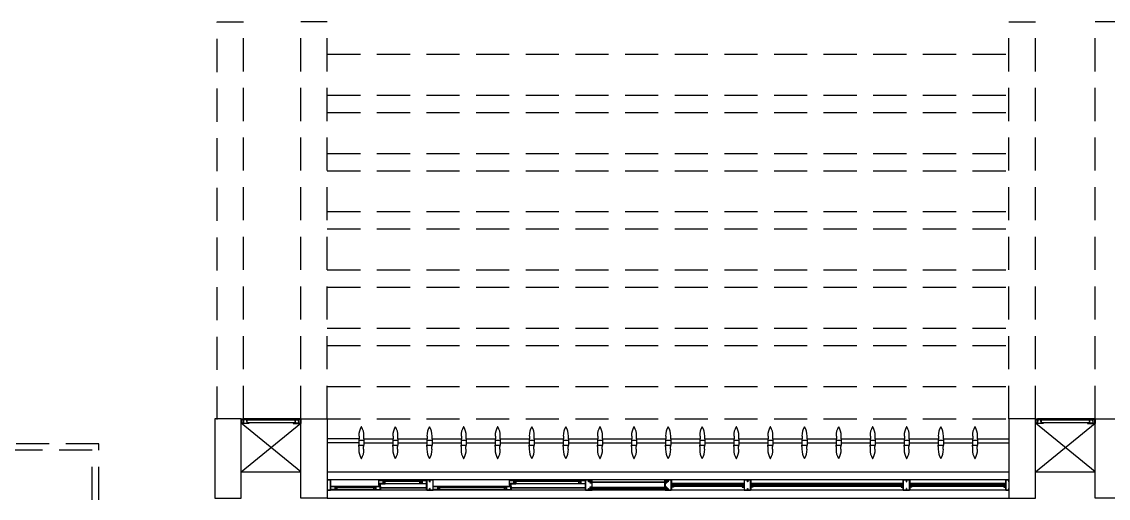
# Model space of a CAD drawing. Header units: millimetres. Extents: x 2801 to 3319, y 1187 to 1422.
# Drawn here: x 2976.87 to 2985.07, y 1357.4 to 1361 of the extents above; entities that cross this region are included whole.
import ezdxf

# ---------------------------------------------------------------- set-up
doc = ezdxf.new("R2010")
doc.units = ezdxf.units.MM
doc.linetypes.add('HIDDEN', pattern=[0.375, 0.25, -0.125])
for name, color, linetype in [('AR-ALV', 2, 'Continuous'), ('AR-BRISES', 1, 'Continuous'), ('AR-ESCADA', 2, 'Continuous'), ('AR-ESQ', 1, 'Continuous'), ('AR-ESTC', 3, 'Continuous'), ('AR-PEITORIL', 1, 'Continuous'), ('AR-PERGOLAPROJ', 1, 'HIDDEN'), ('AR-PROJ', 1, 'HIDDEN'), ('AR-SHAFT', 1, 'Continuous'), ('BR-PAINEL', 1, 'Continuous'), ('BR-SUPORTE', 1, 'Continuous'), ('DT-ESQ-BAGUETE-C', 2, 'Continuous'), ('DT-ESQ-BAGUETE-V', 1, 'Continuous'), ('DT-ESQ-CHAPA DOBRADA-V', 1, 'Continuous'), ('DT-ESQ-MARCO-V', 1, 'Continuous'), ('DT-ESQ-PERFIL CADEIRA-C', 2, 'Continuous'), ('DT-ESQ-PERFIL CADEIRA-V', 1, 'Continuous'), ('DT-ESQ-PERFIL U SIMPLES-C', 2, 'Continuous'), ('DT-ESQ-PERFIL U-C', 2, 'Continuous'), ('DT-ESQ-PERFIL U-V', 1, 'Continuous'), ('DT-ESQ-VENEZIANA-C', 2, 'Continuous'), ('DT-ESQ-VENEZIANA-V', 2, 'Continuous'), ('DT-ESQ-VIDRO-C', 2, 'Continuous'), ('DT-ESQ-VIDRO-V', 2, 'Continuous'), ('PG-PROJ', 1, 'HIDDEN')]:
    doc.layers.add(name, color=color, linetype=linetype)

# ---------------------------------------------------------------- blocks, each defined once
blk = doc.blocks.new('EF42-P')
at = {"layer": 'DT-ESQ-BAGUETE-C', "ltscale": 0.1}
for points in [[(3.81, -0.08), (3.7965, -0.08), (3.7965, -0.0785), (3.8095, -0.0785, 0.414214), (3.81, -0.078), (3.81, -0.067, 0.414214), (3.8095, -0.0665), (3.7965, -0.0665), (3.7965, -0.065), (3.81, -0.065, -0.414214), (3.8115, -0.0665), (3.8115, -0.0785, -0.414214)], [(4.3015, -0.08), (4.315, -0.08), (4.315, -0.0785), (4.302, -0.0785, -0.414214), (4.3015, -0.078), (4.3015, -0.067, -0.414214), (4.302, -0.0665), (4.315, -0.0665), (4.315, -0.065), (4.3015, -0.065, 0.414214), (4.3, -0.0665), (4.3, -0.0785, 0.414214)], [(4.7975, -0.08), (4.784, -0.08), (4.784, -0.0785), (4.797, -0.0785, 0.414214), (4.7975, -0.078), (4.7975, -0.067, 0.414214), (4.797, -0.0665), (4.784, -0.0665), (4.784, -0.065), (4.7975, -0.065, -0.414214), (4.799, -0.0665), (4.799, -0.0785, -0.414214)], [(5.0765, -0.08), (5.09, -0.08), (5.09, -0.0785), (5.077, -0.0785, -0.414214), (5.0765, -0.078), (5.0765, -0.067, -0.414214), (5.077, -0.0665), (5.09, -0.0665), (5.09, -0.065), (5.0765, -0.065, 0.414214), (5.075, -0.0665), (5.075, -0.0785, 0.414214)], [(3.2485, -0.125), (3.235, -0.125), (3.235, -0.1235), (3.248, -0.1235, 0.414214), (3.2485, -0.123), (3.2485, -0.112, 0.414214), (3.248, -0.1115), (3.235, -0.1115), (3.235, -0.11), (3.2485, -0.11, -0.414214), (3.25, -0.1115), (3.25, -0.1235, -0.414214)], [(3.7265, -0.125), (3.74, -0.125), (3.74, -0.1235), (3.727, -0.1235, -0.414214), (3.7265, -0.123), (3.7265, -0.112, -0.414214), (3.727, -0.1115), (3.74, -0.1115), (3.74, -0.11), (3.7265, -0.11, 0.414214), (3.725, -0.1115), (3.725, -0.1235, 0.414214)], [(4.4485, -0.125), (4.435, -0.125), (4.435, -0.1235), (4.448, -0.1235, 0.414214), (4.4485, -0.123), (4.4485, -0.112, 0.414214), (4.448, -0.1115), (4.435, -0.1115), (4.435, -0.11), (4.4485, -0.11, -0.414214), (4.45, -0.1115), (4.45, -0.1235, -0.414214)], [(4.714, -0.125), (4.7275, -0.125), (4.7275, -0.1235), (4.7145, -0.1235, -0.414214), (4.714, -0.123), (4.714, -0.112, -0.414214), (4.7145, -0.1115), (4.7275, -0.1115), (4.7275, -0.11), (4.714, -0.11, 0.414214), (4.7125, -0.1115), (4.7125, -0.1235, 0.414214)]]:
    blk.add_lwpolyline(points, format="xyb", close=True, dxfattribs=at)
at = {"layer": 'DT-ESQ-BAGUETE-V', "ltscale": 0.1}
for p, q in [((3.81, -0.065), (4.3015, -0.065)), ((4.7975, -0.065), (5.0765, -0.065)), ((3.2485, -0.11), (3.7265, -0.11)), ((4.4485, -0.11), (4.714, -0.11))]:
    blk.add_line(p, q, dxfattribs=at)
at = {"layer": 'DT-ESQ-CHAPA DOBRADA-V', "ltscale": 0.1}
for p, q in [((3.2, -0.077), (3.7615, -0.077)), ((3.2, -0.08), (3.7615, -0.08)), ((4.4, -0.077), (4.749, -0.077)), ((4.4, -0.08), (4.749, -0.08))]:
    blk.add_line(p, q, dxfattribs=at)
at = {"layer": 'DT-ESQ-MARCO-V', "ltscale": 0.1}
for p, q in [((0.0235, -0.06), (0.7515, -0.06)), ((0.7985, -0.06), (1.9515, -0.06)), ((1.9985, -0.06), (2.5515, -0.06)), ((2.5985, -0.06), (3.1515, -0.06)), ((0.0235, -0.14), (0.7515, -0.14)), ((0.7985, -0.14), (1.9515, -0.14)), ((1.9985, -0.14), (2.5515, -0.14)), ((2.5985, -0.14), (3.1515, -0.14))]:
    blk.add_line(p, q, dxfattribs=at)
at = {"layer": 'DT-ESQ-PERFIL CADEIRA-C', "ltscale": 0.1}
for p, q in [((3.2, -0.1335), (3.2485, -0.1335)), ((3.773, -0.1335), (3.7265, -0.1335)), ((3.7635, -0.0885), (3.81, -0.0885)), ((4.35, -0.0885), (4.3015, -0.0885)), ((4.4, -0.1335), (4.4485, -0.1335)), ((4.7605, -0.1335), (4.714, -0.1335)), ((4.751, -0.0885), (4.7975, -0.0885)), ((5.125, -0.0885), (5.0765, -0.0885))]:
    blk.add_line(p, q, dxfattribs=at)
for points in [[(3.81, -0.087, -1), (3.81, -0.09), (3.7635, -0.09, -0.414214), (3.7615, -0.088), (3.7615, -0.067, -0.414214), (3.7635, -0.065), (3.795, -0.065, -0.414214), (3.7965, -0.0665), (3.7965, -0.087)], [(3.7965, -0.0885, -0.198913), (3.7954, -0.0881, -0.198913), (3.795, -0.087), (3.795, -0.067, 0.414214), (3.7945, -0.0665), (3.7635, -0.0665, 0.414214), (3.763, -0.067), (3.763, -0.088, 0.414214), (3.7635, -0.0885)], [(4.3015, -0.09), (4.35, -0.09), (4.35, -0.0885), (4.315, -0.0885, 0.198912), (4.3161, -0.0881, 0.198913), (4.3165, -0.087), (4.3165, -0.067, -0.414214), (4.317, -0.0665), (4.35, -0.0665), (4.35, -0.065), (4.3165, -0.065, 0.414214), (4.315, -0.0665), (4.315, -0.0785), (4.315, -0.08), (4.315, -0.087), (4.3015, -0.087, 1)], [(4.7975, -0.087, -1), (4.7975, -0.09), (4.751, -0.09, -0.414214), (4.749, -0.088), (4.749, -0.067, -0.414214), (4.751, -0.065), (4.7825, -0.065, -0.414214), (4.784, -0.0665), (4.784, -0.087)], [(4.784, -0.0885, -0.198913), (4.7829, -0.0881, -0.198913), (4.7825, -0.087), (4.7825, -0.067, 0.414214), (4.782, -0.0665), (4.751, -0.0665, 0.414214), (4.7505, -0.067), (4.7505, -0.088, 0.414214), (4.751, -0.0885)], [(5.0765, -0.09), (5.125, -0.09), (5.125, -0.0885), (5.09, -0.0885, 0.198912), (5.0911, -0.0881, 0.198913), (5.0915, -0.087), (5.0915, -0.067, -0.414214), (5.092, -0.0665), (5.125, -0.0665), (5.125, -0.065), (5.0915, -0.065, 0.414214), (5.09, -0.0665), (5.09, -0.0785), (5.09, -0.08), (5.09, -0.087), (5.0765, -0.087, 1)], [(3.2485, -0.135), (3.2, -0.135), (3.2, -0.1335), (3.235, -0.1335, -0.198912), (3.2339, -0.1331, -0.198913), (3.2335, -0.132), (3.2335, -0.112, 0.414214), (3.233, -0.1115), (3.2, -0.1115), (3.2, -0.11), (3.2335, -0.11, -0.414214), (3.235, -0.1115), (3.235, -0.1235), (3.235, -0.125), (3.235, -0.132), (3.2485, -0.132, -1)], [(3.7265, -0.132, 1), (3.7265, -0.135), (3.773, -0.135, 0.414214), (3.775, -0.133), (3.775, -0.112, 0.414214), (3.773, -0.11), (3.7415, -0.11, 0.414214), (3.74, -0.1115), (3.74, -0.132)], [(3.74, -0.1335, 0.198913), (3.7411, -0.1331, 0.198913), (3.7415, -0.132), (3.7415, -0.112, -0.414214), (3.742, -0.1115), (3.773, -0.1115, -0.414214), (3.7735, -0.112), (3.7735, -0.133, -0.414214), (3.773, -0.1335)], [(4.4485, -0.135), (4.4, -0.135), (4.4, -0.1335), (4.435, -0.1335, -0.198912), (4.4339, -0.1331, -0.198913), (4.4335, -0.132), (4.4335, -0.112, 0.414214), (4.433, -0.1115), (4.4, -0.1115), (4.4, -0.11), (4.4335, -0.11, -0.414214), (4.435, -0.1115), (4.435, -0.1235), (4.435, -0.125), (4.435, -0.132), (4.4485, -0.132, -1)], [(4.714, -0.132, 1), (4.714, -0.135), (4.7605, -0.135, 0.414214), (4.7625, -0.133), (4.7625, -0.112, 0.414214), (4.7605, -0.11), (4.729, -0.11, 0.414214), (4.7275, -0.1115), (4.7275, -0.132)], [(4.7275, -0.1335, 0.198913), (4.7286, -0.1331, 0.198913), (4.729, -0.132), (4.729, -0.112, -0.414214), (4.7295, -0.1115), (4.7605, -0.1115, -0.414214), (4.761, -0.112), (4.761, -0.133, -0.414214), (4.7605, -0.1335)]]:
    blk.add_lwpolyline(points, format="xyb", close=True, dxfattribs=at)
at = {"layer": 'DT-ESQ-PERFIL CADEIRA-V', "ltscale": 0.1}
for p, q in [((3.2485, -0.135), (3.7265, -0.135)), ((3.795, -0.09), (4.3015, -0.09)), ((4.4485, -0.135), (4.714, -0.135)), ((4.7825, -0.09), (5.0765, -0.09))]:
    blk.add_line(p, q, dxfattribs=at)
at = {"layer": 'DT-ESQ-PERFIL U SIMPLES-C', "ltscale": 0.1}
for points in [[(0.04, -0.0875), (0.0265, -0.0875, 0.414214), (0.025, -0.089), (0.025, -0.111, 0.414214), (0.0265, -0.1125), (0.04, -0.1125), (0.04, -0.111), (0.0265, -0.111), (0.0265, -0.089), (0.04, -0.089)], [(0.735, -0.0875), (0.7485, -0.0875, -0.414214), (0.75, -0.089), (0.75, -0.111, -0.414214), (0.7485, -0.1125), (0.735, -0.1125), (0.735, -0.111), (0.7485, -0.111), (0.7485, -0.089), (0.735, -0.089)], [(0.815, -0.0875), (0.8015, -0.0875, 0.414214), (0.8, -0.089), (0.8, -0.111, 0.414214), (0.8015, -0.1125), (0.815, -0.1125), (0.815, -0.111), (0.8015, -0.111), (0.8015, -0.089), (0.815, -0.089)], [(1.935, -0.0875), (1.9485, -0.0875, -0.414214), (1.95, -0.089), (1.95, -0.111, -0.414214), (1.9485, -0.1125), (1.935, -0.1125), (1.935, -0.111), (1.9485, -0.111), (1.9485, -0.089), (1.935, -0.089)], [(2.015, -0.0875), (2.0015, -0.0875, 0.414214), (2, -0.089), (2, -0.111, 0.414214), (2.0015, -0.1125), (2.015, -0.1125), (2.015, -0.111), (2.0015, -0.111), (2.0015, -0.089), (2.015, -0.089)], [(2.535, -0.0875), (2.5485, -0.0875, -0.414214), (2.55, -0.089), (2.55, -0.111, -0.414214), (2.5485, -0.1125), (2.535, -0.1125), (2.535, -0.111), (2.5485, -0.111), (2.5485, -0.089), (2.535, -0.089)], [(3.7635, -0.102), (3.7715, -0.102), (3.7715, -0.1005), (3.7635, -0.1005, -0.414214), (3.763, -0.1), (3.763, -0.092, -0.414214), (3.7635, -0.0915), (3.7715, -0.0915), (3.7715, -0.09), (3.7635, -0.09, 0.414214), (3.7615, -0.092), (3.7615, -0.1, 0.414214)], [(3.773, -0.098), (3.765, -0.098), (3.765, -0.0995), (3.773, -0.0995, -0.414214), (3.7735, -0.1), (3.7735, -0.108, -0.414214), (3.773, -0.1085), (3.765, -0.1085), (3.765, -0.11), (3.773, -0.11, 0.414214), (3.775, -0.108), (3.775, -0.1, 0.414214)], [(4.751, -0.102), (4.759, -0.102), (4.759, -0.1005), (4.751, -0.1005, -0.414214), (4.7505, -0.1), (4.7505, -0.092, -0.414214), (4.751, -0.0915), (4.759, -0.0915), (4.759, -0.09), (4.751, -0.09, 0.414214), (4.749, -0.092), (4.749, -0.1, 0.414214)], [(4.7605, -0.098), (4.7525, -0.098), (4.7525, -0.0995), (4.7605, -0.0995, -0.414214), (4.761, -0.1), (4.761, -0.108, -0.414214), (4.7605, -0.1085), (4.7525, -0.1085), (4.7525, -0.11), (4.7605, -0.11, 0.414214), (4.7625, -0.108), (4.7625, -0.1, 0.414214)]]:
    blk.add_lwpolyline(points, format="xyb", close=True, dxfattribs=at)
at = {"layer": 'DT-ESQ-PERFIL U-C', "ltscale": 0.1}
for points in [[(0.025, -0.1234), (0.025, -0.0875), (0.0385, -0.0875, 1), (0.0385, -0.0845), (0.025, -0.0845), (0.025, -0.0615, 0.414214), (0.0235, -0.06), (0.0015, -0.06, 0.414214), (0, -0.0615), (0, -0.075), (0.0015, -0.075), (0.0015, -0.0615), (0.0235, -0.0615), (0.0235, -0.0845, 0.414214), (0.025, -0.086, 0.414214), (0.0235, -0.0875), (0.0235, -0.1234), (0.0235, -0.1385), (0.0015, -0.1385), (0.0015, -0.125), (0, -0.125), (0, -0.1385, 0.414214), (0.0015, -0.14), (0.0235, -0.14, 0.414214), (0.025, -0.1385)], [(0.75, -0.1234), (0.75, -0.0875), (0.7365, -0.0875, -1), (0.7365, -0.0845), (0.75, -0.0845), (0.75, -0.0615, -0.414214), (0.7515, -0.06), (0.7735, -0.06, -0.414214), (0.775, -0.0615), (0.775, -0.075), (0.7735, -0.075), (0.7735, -0.0615), (0.7515, -0.0615), (0.7515, -0.0845, -0.414214), (0.75, -0.086, -0.414214), (0.7515, -0.0875), (0.7515, -0.1234), (0.7515, -0.1385), (0.7735, -0.1385), (0.7735, -0.125), (0.775, -0.125), (0.775, -0.1385, -0.414214), (0.7735, -0.14), (0.7515, -0.14, -0.414214), (0.75, -0.1385)], [(0.8, -0.1234), (0.8, -0.0875), (0.8135, -0.0875, 1), (0.8135, -0.0845), (0.8, -0.0845), (0.8, -0.0615, 0.414214), (0.7985, -0.06), (0.7765, -0.06, 0.414214), (0.775, -0.0615), (0.775, -0.075), (0.7765, -0.075), (0.7765, -0.0615), (0.7985, -0.0615), (0.7985, -0.0845, 0.414214), (0.8, -0.086, 0.414214), (0.7985, -0.0875), (0.7985, -0.1234), (0.7985, -0.1385), (0.7765, -0.1385), (0.7765, -0.125), (0.775, -0.125), (0.775, -0.1385, 0.414214), (0.7765, -0.14), (0.7985, -0.14, 0.414214), (0.8, -0.1385)], [(1.95, -0.1234), (1.95, -0.0875), (1.9365, -0.0875, -1), (1.9365, -0.0845), (1.95, -0.0845), (1.95, -0.0615, -0.414214), (1.9515, -0.06), (1.9735, -0.06, -0.414214), (1.975, -0.0615), (1.975, -0.075), (1.9735, -0.075), (1.9735, -0.0615), (1.9515, -0.0615), (1.9515, -0.0845, -0.414214), (1.95, -0.086, -0.414214), (1.9515, -0.0875), (1.9515, -0.1234), (1.9515, -0.1385), (1.9735, -0.1385), (1.9735, -0.125), (1.975, -0.125), (1.975, -0.1385, -0.414214), (1.9735, -0.14), (1.9515, -0.14, -0.414214), (1.95, -0.1385)], [(2, -0.1234), (2, -0.0875), (2.0135, -0.0875, 1), (2.0135, -0.0845), (2, -0.0845), (2, -0.0615, 0.414214), (1.9985, -0.06), (1.9765, -0.06, 0.414214), (1.975, -0.0615), (1.975, -0.075), (1.9765, -0.075), (1.9765, -0.0615), (1.9985, -0.0615), (1.9985, -0.0845, 0.414214), (2, -0.086, 0.414214), (1.9985, -0.0875), (1.9985, -0.1234), (1.9985, -0.1385), (1.9765, -0.1385), (1.9765, -0.125), (1.975, -0.125), (1.975, -0.1385, 0.414214), (1.9765, -0.14), (1.9985, -0.14, 0.414214), (2, -0.1385)], [(2.55, -0.1234), (2.55, -0.0875), (2.5365, -0.0875, -1), (2.5365, -0.0845), (2.55, -0.0845), (2.55, -0.0615, -0.414214), (2.5515, -0.06), (2.5735, -0.06, -0.414214), (2.575, -0.0615), (2.575, -0.075), (2.5735, -0.075), (2.5735, -0.0615), (2.5515, -0.0615), (2.5515, -0.0845, -0.414214), (2.55, -0.086, -0.414214), (2.5515, -0.0875), (2.5515, -0.1234), (2.5515, -0.1385), (2.5735, -0.1385), (2.5735, -0.125), (2.575, -0.125), (2.575, -0.1385, -0.414214), (2.5735, -0.14), (2.5515, -0.14, -0.414214), (2.55, -0.1385)], [(2.6, -0.1285), (2.6, -0.1385, -0.414214), (2.5985, -0.14), (2.5765, -0.14, -0.414214), (2.575, -0.1385), (2.575, -0.125), (2.5765, -0.125), (2.5765, -0.138, 0.414214), (2.577, -0.1385), (2.598, -0.1385, 0.414214), (2.5985, -0.138), (2.5985, -0.1285), (2.5855, -0.1285, -0.414214), (2.584, -0.127), (2.584, -0.117, -0.414214), (2.5855, -0.1155), (2.5985, -0.1155), (2.5985, -0.0845), (2.5855, -0.0845, -0.414214), (2.584, -0.083), (2.584, -0.073, -0.414214), (2.5855, -0.0715), (2.5985, -0.0715), (2.5985, -0.062, 0.414214), (2.598, -0.0615), (2.577, -0.0615, 0.414214), (2.5765, -0.062), (2.5765, -0.075), (2.575, -0.075), (2.575, -0.0615, -0.414214), (2.5765, -0.06), (2.5985, -0.06, -0.414214), (2.6, -0.0615), (2.6, -0.0715, -0.414214), (2.5985, -0.073), (2.5855, -0.073), (2.5855, -0.083), (2.5985, -0.083), (2.5985, -0.083, -0.414214), (2.6, -0.0845), (2.6, -0.1155, -0.414214), (2.5985, -0.117), (2.5985, -0.117), (2.5855, -0.117), (2.5855, -0.127), (2.5985, -0.127, -0.414214)], [(3.15, -0.1285), (3.15, -0.1385, 0.414214), (3.1515, -0.14), (3.1735, -0.14, 0.414214), (3.175, -0.1385), (3.175, -0.125), (3.1735, -0.125), (3.1735, -0.138, -0.414214), (3.173, -0.1385), (3.152, -0.1385, -0.414214), (3.1515, -0.138), (3.1515, -0.1285), (3.1645, -0.1285, 0.414214), (3.166, -0.127), (3.166, -0.117, 0.414214), (3.1645, -0.1155), (3.1515, -0.1155), (3.1515, -0.0845), (3.1645, -0.0845, 0.414214), (3.166, -0.083), (3.166, -0.073, 0.414214), (3.1645, -0.0715), (3.1515, -0.0715), (3.1515, -0.062, -0.414214), (3.152, -0.0615), (3.173, -0.0615, -0.414214), (3.1735, -0.062), (3.1735, -0.075), (3.175, -0.075), (3.175, -0.0615, 0.414214), (3.1735, -0.06), (3.1515, -0.06, 0.414214), (3.15, -0.0615), (3.15, -0.0715, 0.414214), (3.1515, -0.073), (3.1645, -0.073), (3.1645, -0.083), (3.1515, -0.083), (3.1515, -0.083, 0.414214), (3.15, -0.0845), (3.15, -0.1155, 0.414214), (3.1515, -0.117), (3.1515, -0.117), (3.1645, -0.117), (3.1645, -0.127), (3.1515, -0.127, 0.414214)], [(3.175, -0.0615, -0.414214), (3.1765, -0.06), (3.1985, -0.06, -0.414214), (3.2, -0.0615), (3.2, -0.1385, -0.414214), (3.1985, -0.14), (3.1765, -0.14, -0.414214), (3.175, -0.1385), (3.175, -0.125), (3.1765, -0.125), (3.1765, -0.138, 0.414214), (3.177, -0.1385), (3.198, -0.1385, 0.414214), (3.1985, -0.138), (3.1985, -0.062, 0.414214), (3.198, -0.0615), (3.177, -0.0615, 0.414214), (3.1765, -0.062), (3.1765, -0.075), (3.175, -0.075)], [(4.375, -0.0615, 0.414214), (4.3735, -0.06), (4.3515, -0.06, 0.414214), (4.35, -0.0615), (4.35, -0.1385, 0.414214), (4.3515, -0.14), (4.3735, -0.14, 0.414214), (4.375, -0.1385), (4.375, -0.125), (4.3735, -0.125), (4.3735, -0.138, -0.414214), (4.373, -0.1385), (4.352, -0.1385, -0.414214), (4.3515, -0.138), (4.3515, -0.062, -0.414214), (4.352, -0.0615), (4.373, -0.0615, -0.414214), (4.3735, -0.062), (4.3735, -0.075), (4.375, -0.075)], [(4.375, -0.0615, -0.414214), (4.3765, -0.06), (4.3985, -0.06, -0.414214), (4.4, -0.0615), (4.4, -0.1385, -0.414214), (4.3985, -0.14), (4.3765, -0.14, -0.414214), (4.375, -0.1385), (4.375, -0.125), (4.3765, -0.125), (4.3765, -0.138, 0.414214), (4.377, -0.1385), (4.398, -0.1385, 0.414214), (4.3985, -0.138), (4.3985, -0.062, 0.414214), (4.398, -0.0615), (4.377, -0.0615, 0.414214), (4.3765, -0.062), (4.3765, -0.075), (4.375, -0.075)], [(5.15, -0.0615, 0.414214), (5.1485, -0.06), (5.1265, -0.06, 0.414214), (5.125, -0.0615), (5.125, -0.1385, 0.414214), (5.1265, -0.14), (5.1485, -0.14, 0.414214), (5.15, -0.1385), (5.15, -0.125), (5.1485, -0.125), (5.1485, -0.138, -0.414214), (5.148, -0.1385), (5.127, -0.1385, -0.414214), (5.1265, -0.138), (5.1265, -0.062, -0.414214), (5.127, -0.0615), (5.148, -0.0615, -0.414214), (5.1485, -0.062), (5.1485, -0.075), (5.15, -0.075)]]:
    blk.add_lwpolyline(points, format="xyb", close=True, dxfattribs=at)
for points in [[(0.025, -0.086), (0.0385, -0.086)], [(0.75, -0.086), (0.7365, -0.086)], [(0.8, -0.086), (0.8135, -0.086)], [(1.95, -0.086), (1.9365, -0.086)], [(2, -0.086), (2.0135, -0.086)], [(2.55, -0.086), (2.5365, -0.086)]]:
    blk.add_lwpolyline(points, dxfattribs=at)
at = {"layer": 'DT-ESQ-PERFIL U-V', "ltscale": 0.1}
for p, q in [((3.1985, -0.06), (4.3515, -0.06)), ((4.3985, -0.06), (5.1265, -0.06)), ((3.1985, -0.14), (4.3515, -0.14)), ((4.3985, -0.14), (5.1265, -0.14))]:
    blk.add_line(p, q, dxfattribs=at)
at = {"layer": 'DT-ESQ-VENEZIANA-C', "ltscale": 0.1}
for p, q in [((0.0265, -0.089), (0.7485, -0.089)), ((0.0265, -0.0905), (0.7485, -0.0905)), ((0.0265, -0.1095), (0.7485, -0.1095)), ((0.0265, -0.111), (0.7485, -0.111)), ((0.8015, -0.089), (1.9485, -0.089)), ((0.8015, -0.0905), (1.9485, -0.0905)), ((0.8015, -0.1095), (1.9485, -0.1095)), ((0.8015, -0.111), (1.9485, -0.111)), ((2.0015, -0.089), (2.5485, -0.089)), ((2.0015, -0.0905), (2.5485, -0.0905)), ((2.0015, -0.1095), (2.5485, -0.1095)), ((2.0015, -0.111), (2.5485, -0.111))]:
    blk.add_line(p, q, dxfattribs=at)
at = {"layer": 'DT-ESQ-VENEZIANA-V', "ltscale": 0.1}
for p, q in [((0.0265, -0.099), (0.7485, -0.099)), ((0.8015, -0.099), (1.9485, -0.099)), ((2.0015, -0.099), (2.5485, -0.099))]:
    blk.add_line(p, q, dxfattribs=at)
at = {"layer": 'DT-ESQ-VIDRO-C', "ltscale": 0.1}
for points in [[(3.1625, -0.081), (3.1625, -0.075), (2.5875, -0.075), (2.5875, -0.081)], [(4.3125, -0.085), (4.3125, -0.082), (3.799, -0.082), (3.799, -0.085)], [(5.0875, -0.085), (5.0875, -0.082), (4.7865, -0.082), (4.7865, -0.085)], [(3.238, -0.13), (3.238, -0.127), (3.737, -0.127), (3.737, -0.13)], [(4.438, -0.13), (4.438, -0.127), (4.7245, -0.127), (4.7245, -0.13)]]:
    blk.add_lwpolyline(points, close=True, dxfattribs=at)
at = {"layer": 'DT-ESQ-VIDRO-V', "ltscale": 0.1}
blk.add_lwpolyline([(3.1625, -0.119), (3.1625, -0.125), (2.5875, -0.125), (2.5875, -0.119)], close=True, dxfattribs=at)
blk = doc.blocks.new('BR-MODULO8')
at = {"layer": 'BR-PAINEL'}
for p, q in [((-4.9117, 0.27), (-4.9092, 0.27)), ((-4.9117, 0.25), (-4.9117, 0.24)), ((-4.9117, 0.25), (-4.9092, 0.25)), ((-4.9092, 0.27), (-4.9092, 0.25)), ((-4.8758, 0.27), (-4.8758, 0.25)), ((-4.8733, 0.27), (-4.8758, 0.27)), ((-4.8733, 0.25), (-4.8758, 0.25)), ((-4.8733, 0.25), (-4.8733, 0.24)), ((-4.6542, 0.27), (-4.6517, 0.27)), ((-4.6542, 0.25), (-4.6542, 0.24)), ((-4.6542, 0.25), (-4.6517, 0.25)), ((-4.6517, 0.27), (-4.6517, 0.25)), ((-4.6183, 0.27), (-4.6183, 0.25)), ((-4.6158, 0.27), (-4.6183, 0.27)), ((-4.6158, 0.25), (-4.6183, 0.25)), ((-4.6158, 0.25), (-4.6158, 0.24)), ((-4.3967, 0.27), (-4.3942, 0.27)), ((-4.3967, 0.25), (-4.3967, 0.24)), ((-4.3967, 0.25), (-4.3942, 0.25)), ((-4.3942, 0.27), (-4.3942, 0.25)), ((-4.3608, 0.27), (-4.3608, 0.25)), ((-4.3583, 0.27), (-4.3608, 0.27)), ((-4.3583, 0.25), (-4.3608, 0.25)), ((-4.3583, 0.25), (-4.3583, 0.24)), ((-4.1392, 0.27), (-4.1367, 0.27)), ((-4.1392, 0.25), (-4.1392, 0.24)), ((-4.1392, 0.25), (-4.1367, 0.25)), ((-4.1367, 0.27), (-4.1367, 0.25)), ((-4.1033, 0.27), (-4.1033, 0.25)), ((-4.1008, 0.27), (-4.1033, 0.27)), ((-4.1008, 0.25), (-4.1033, 0.25)), ((-4.1008, 0.25), (-4.1008, 0.24)), ((-3.8817, 0.27), (-3.8792, 0.27)), ((-3.8817, 0.25), (-3.8817, 0.24)), ((-3.8817, 0.25), (-3.8792, 0.25)), ((-3.8792, 0.27), (-3.8792, 0.25)), ((-3.8458, 0.27), (-3.8458, 0.25)), ((-3.8433, 0.27), (-3.8458, 0.27)), ((-3.8433, 0.25), (-3.8458, 0.25)), ((-3.8433, 0.25), (-3.8433, 0.24)), ((-3.6242, 0.27), (-3.6217, 0.27)), ((-3.6242, 0.25), (-3.6242, 0.24)), ((-3.6242, 0.25), (-3.6217, 0.25)), ((-3.6217, 0.27), (-3.6217, 0.25)), ((-3.5883, 0.27), (-3.5883, 0.25)), ((-3.5858, 0.27), (-3.5883, 0.27)), ((-3.5858, 0.25), (-3.5883, 0.25)), ((-3.5858, 0.25), (-3.5858, 0.24)), ((-3.3667, 0.27), (-3.3642, 0.27)), ((-3.3667, 0.25), (-3.3667, 0.24)), ((-3.3667, 0.25), (-3.3642, 0.25)), ((-3.3642, 0.27), (-3.3642, 0.25)), ((-3.3308, 0.27), (-3.3308, 0.25)), ((-3.3283, 0.27), (-3.3308, 0.27)), ((-3.3283, 0.25), (-3.3308, 0.25)), ((-3.3283, 0.25), (-3.3283, 0.24)), ((-3.1092, 0.27), (-3.1067, 0.27)), ((-3.1092, 0.25), (-3.1092, 0.24)), ((-3.1092, 0.25), (-3.1067, 0.25)), ((-3.1067, 0.27), (-3.1067, 0.25)), ((-3.0733, 0.27), (-3.0733, 0.25)), ((-3.0708, 0.27), (-3.0733, 0.27)), ((-3.0708, 0.25), (-3.0733, 0.25)), ((-3.0708, 0.25), (-3.0708, 0.24)), ((-2.8517, 0.27), (-2.8492, 0.27)), ((-2.8517, 0.25), (-2.8517, 0.24)), ((-2.8517, 0.25), (-2.8492, 0.25)), ((-2.8492, 0.27), (-2.8492, 0.25)), ((-2.8158, 0.27), (-2.8158, 0.25)), ((-2.8133, 0.27), (-2.8158, 0.27)), ((-2.8133, 0.25), (-2.8158, 0.25)), ((-2.8133, 0.25), (-2.8133, 0.24)), ((-2.5942, 0.27), (-2.5917, 0.27)), ((-2.5942, 0.25), (-2.5942, 0.24)), ((-2.5942, 0.25), (-2.5917, 0.25)), ((-2.5917, 0.27), (-2.5917, 0.25)), ((-2.5583, 0.27), (-2.5583, 0.25)), ((-2.5558, 0.27), (-2.5583, 0.27)), ((-2.5558, 0.25), (-2.5583, 0.25)), ((-2.5558, 0.25), (-2.5558, 0.24)), ((-2.3367, 0.27), (-2.3342, 0.27)), ((-2.3367, 0.25), (-2.3367, 0.24)), ((-2.3367, 0.25), (-2.3342, 0.25)), ((-2.3342, 0.27), (-2.3342, 0.25)), ((-2.3008, 0.27), (-2.3008, 0.25)), ((-2.2983, 0.27), (-2.3008, 0.27)), ((-2.2983, 0.25), (-2.3008, 0.25)), ((-2.2983, 0.25), (-2.2983, 0.24)), ((-2.0792, 0.27), (-2.0767, 0.27)), ((-2.0792, 0.25), (-2.0792, 0.24)), ((-2.0792, 0.25), (-2.0767, 0.25)), ((-2.0767, 0.27), (-2.0767, 0.25)), ((-2.0433, 0.27), (-2.0433, 0.25)), ((-2.0408, 0.27), (-2.0433, 0.27)), ((-2.0408, 0.25), (-2.0433, 0.25)), ((-2.0408, 0.25), (-2.0408, 0.24)), ((-1.8217, 0.27), (-1.8192, 0.27)), ((-1.8217, 0.25), (-1.8217, 0.24)), ((-1.8217, 0.25), (-1.8192, 0.25)), ((-1.8192, 0.27), (-1.8192, 0.25)), ((-1.7858, 0.27), (-1.7858, 0.25)), ((-1.7833, 0.27), (-1.7858, 0.27)), ((-1.7833, 0.25), (-1.7858, 0.25)), ((-1.7833, 0.25), (-1.7833, 0.24)), ((-1.5642, 0.27), (-1.5617, 0.27)), ((-1.5642, 0.25), (-1.5642, 0.24)), ((-1.5642, 0.25), (-1.5617, 0.25)), ((-1.5617, 0.27), (-1.5617, 0.25)), ((-1.5283, 0.27), (-1.5283, 0.25)), ((-1.5258, 0.27), (-1.5283, 0.27)), ((-1.5258, 0.25), (-1.5283, 0.25)), ((-1.5258, 0.25), (-1.5258, 0.24)), ((-1.3067, 0.27), (-1.3042, 0.27)), ((-1.3067, 0.25), (-1.3067, 0.24)), ((-1.3067, 0.25), (-1.3042, 0.25)), ((-1.3042, 0.27), (-1.3042, 0.25)), ((-1.2708, 0.27), (-1.2708, 0.25)), ((-1.2683, 0.27), (-1.2708, 0.27)), ((-1.2683, 0.25), (-1.2708, 0.25)), ((-1.2683, 0.25), (-1.2683, 0.24)), ((-1.0492, 0.27), (-1.0467, 0.27)), ((-1.0492, 0.25), (-1.0492, 0.24)), ((-1.0492, 0.25), (-1.0467, 0.25)), ((-1.0467, 0.27), (-1.0467, 0.25)), ((-1.0133, 0.27), (-1.0133, 0.25)), ((-1.0108, 0.27), (-1.0133, 0.27)), ((-1.0108, 0.25), (-1.0133, 0.25)), ((-1.0108, 0.25), (-1.0108, 0.24)), ((-0.7917, 0.27), (-0.7892, 0.27)), ((-0.7917, 0.25), (-0.7917, 0.24)), ((-0.7917, 0.25), (-0.7892, 0.25)), ((-0.7892, 0.27), (-0.7892, 0.25)), ((-0.7558, 0.27), (-0.7558, 0.25)), ((-0.7533, 0.27), (-0.7558, 0.27)), ((-0.7533, 0.25), (-0.7558, 0.25)), ((-0.7533, 0.25), (-0.7533, 0.24)), ((-0.5342, 0.27), (-0.5317, 0.27)), ((-0.5342, 0.25), (-0.5317, 0.25)), ((-0.5342, 0.25), (-0.5342, 0.24)), ((-0.5317, 0.27), (-0.5317, 0.25)), ((-0.4958, 0.27), (-0.4983, 0.27)), ((-0.4983, 0.27), (-0.4983, 0.25)), ((-0.4958, 0.25), (-0.4983, 0.25)), ((-0.4958, 0.25), (-0.4958, 0.24)), ((-0.2767, 0.27), (-0.2742, 0.27)), ((-0.2767, 0.25), (-0.2767, 0.24)), ((-0.2767, 0.25), (-0.2742, 0.25)), ((-0.2742, 0.27), (-0.2742, 0.25)), ((-0.2408, 0.27), (-0.2408, 0.25)), ((-0.2383, 0.27), (-0.2408, 0.27)), ((-0.2383, 0.25), (-0.2408, 0.25)), ((-0.2383, 0.25), (-0.2383, 0.24)), ((-4.9117, 0.24), (-4.8733, 0.24)), ((-4.9117, 0.24), (-4.9117, 0.2)), ((-4.9117, 0.2), (-4.8733, 0.2)), ((-4.9117, 0.19), (-4.9117, 0.2)), ((-4.9117, 0.19), (-4.9092, 0.19)), ((-4.9117, 0.17), (-4.9092, 0.17)), ((-4.9092, 0.17), (-4.9092, 0.19)), ((-4.8733, 0.19), (-4.8758, 0.19)), ((-4.8758, 0.17), (-4.8758, 0.19)), ((-4.8733, 0.17), (-4.8758, 0.17)), ((-4.8733, 0.24), (-4.8733, 0.2)), ((-4.8733, 0.19), (-4.8733, 0.2)), ((-4.6542, 0.24), (-4.6158, 0.24)), ((-4.6542, 0.24), (-4.6542, 0.2)), ((-4.6542, 0.2), (-4.6158, 0.2)), ((-4.6542, 0.19), (-4.6542, 0.2)), ((-4.6542, 0.19), (-4.6517, 0.19)), ((-4.6542, 0.17), (-4.6517, 0.17)), ((-4.6517, 0.17), (-4.6517, 0.19)), ((-4.6158, 0.19), (-4.6183, 0.19)), ((-4.6183, 0.17), (-4.6183, 0.19)), ((-4.6158, 0.17), (-4.6183, 0.17)), ((-4.6158, 0.24), (-4.6158, 0.2)), ((-4.6158, 0.19), (-4.6158, 0.2)), ((-4.3967, 0.24), (-4.3583, 0.24)), ((-4.3967, 0.24), (-4.3967, 0.2)), ((-4.3967, 0.2), (-4.3583, 0.2)), ((-4.3967, 0.19), (-4.3967, 0.2)), ((-4.3967, 0.19), (-4.3942, 0.19)), ((-4.3967, 0.17), (-4.3942, 0.17)), ((-4.3942, 0.17), (-4.3942, 0.19)), ((-4.3583, 0.19), (-4.3608, 0.19)), ((-4.3608, 0.17), (-4.3608, 0.19)), ((-4.3583, 0.17), (-4.3608, 0.17)), ((-4.3583, 0.24), (-4.3583, 0.2)), ((-4.3583, 0.19), (-4.3583, 0.2)), ((-4.1392, 0.24), (-4.1008, 0.24)), ((-4.1392, 0.24), (-4.1392, 0.2)), ((-4.1392, 0.2), (-4.1008, 0.2)), ((-4.1392, 0.19), (-4.1392, 0.2)), ((-4.1392, 0.19), (-4.1367, 0.19)), ((-4.1392, 0.17), (-4.1367, 0.17)), ((-4.1367, 0.17), (-4.1367, 0.19)), ((-4.1008, 0.19), (-4.1033, 0.19)), ((-4.1033, 0.17), (-4.1033, 0.19)), ((-4.1008, 0.17), (-4.1033, 0.17)), ((-4.1008, 0.24), (-4.1008, 0.2)), ((-4.1008, 0.19), (-4.1008, 0.2)), ((-3.8817, 0.24), (-3.8433, 0.24)), ((-3.8817, 0.24), (-3.8817, 0.2)), ((-3.8817, 0.2), (-3.8433, 0.2)), ((-3.8817, 0.19), (-3.8817, 0.2)), ((-3.8817, 0.19), (-3.8792, 0.19)), ((-3.8817, 0.17), (-3.8792, 0.17)), ((-3.8792, 0.17), (-3.8792, 0.19)), ((-3.8433, 0.19), (-3.8458, 0.19)), ((-3.8458, 0.17), (-3.8458, 0.19)), ((-3.8433, 0.17), (-3.8458, 0.17)), ((-3.8433, 0.24), (-3.8433, 0.2)), ((-3.8433, 0.19), (-3.8433, 0.2)), ((-3.6242, 0.24), (-3.5858, 0.24)), ((-3.6242, 0.24), (-3.6242, 0.2)), ((-3.6242, 0.2), (-3.5858, 0.2)), ((-3.6242, 0.19), (-3.6242, 0.2)), ((-3.6242, 0.19), (-3.6217, 0.19)), ((-3.6242, 0.17), (-3.6217, 0.17)), ((-3.6217, 0.17), (-3.6217, 0.19)), ((-3.5858, 0.19), (-3.5883, 0.19)), ((-3.5883, 0.17), (-3.5883, 0.19)), ((-3.5858, 0.17), (-3.5883, 0.17)), ((-3.5858, 0.24), (-3.5858, 0.2)), ((-3.5858, 0.19), (-3.5858, 0.2)), ((-3.3667, 0.24), (-3.3283, 0.24)), ((-3.3667, 0.24), (-3.3667, 0.2)), ((-3.3667, 0.2), (-3.3283, 0.2)), ((-3.3667, 0.19), (-3.3667, 0.2)), ((-3.3667, 0.19), (-3.3642, 0.19)), ((-3.3667, 0.17), (-3.3642, 0.17)), ((-3.3642, 0.17), (-3.3642, 0.19)), ((-3.3283, 0.19), (-3.3308, 0.19)), ((-3.3308, 0.17), (-3.3308, 0.19)), ((-3.3283, 0.17), (-3.3308, 0.17)), ((-3.3283, 0.24), (-3.3283, 0.2)), ((-3.3283, 0.19), (-3.3283, 0.2)), ((-3.1092, 0.24), (-3.0708, 0.24)), ((-3.1092, 0.24), (-3.1092, 0.2)), ((-3.1092, 0.2), (-3.0708, 0.2)), ((-3.1092, 0.19), (-3.1092, 0.2)), ((-3.1092, 0.19), (-3.1067, 0.19)), ((-3.1092, 0.17), (-3.1067, 0.17)), ((-3.1067, 0.17), (-3.1067, 0.19)), ((-3.0708, 0.19), (-3.0733, 0.19)), ((-3.0733, 0.17), (-3.0733, 0.19)), ((-3.0708, 0.17), (-3.0733, 0.17)), ((-3.0708, 0.24), (-3.0708, 0.2)), ((-3.0708, 0.19), (-3.0708, 0.2)), ((-2.8517, 0.24), (-2.8133, 0.24)), ((-2.8517, 0.24), (-2.8517, 0.2)), ((-2.8517, 0.2), (-2.8133, 0.2)), ((-2.8517, 0.19), (-2.8517, 0.2)), ((-2.8517, 0.19), (-2.8492, 0.19)), ((-2.8517, 0.17), (-2.8492, 0.17)), ((-2.8492, 0.17), (-2.8492, 0.19)), ((-2.8133, 0.19), (-2.8158, 0.19)), ((-2.8158, 0.17), (-2.8158, 0.19)), ((-2.8133, 0.17), (-2.8158, 0.17)), ((-2.8133, 0.24), (-2.8133, 0.2)), ((-2.8133, 0.19), (-2.8133, 0.2)), ((-2.5942, 0.24), (-2.5558, 0.24)), ((-2.5942, 0.24), (-2.5942, 0.2)), ((-2.5942, 0.2), (-2.5558, 0.2)), ((-2.5942, 0.19), (-2.5942, 0.2)), ((-2.5942, 0.19), (-2.5917, 0.19)), ((-2.5942, 0.17), (-2.5917, 0.17)), ((-2.5917, 0.17), (-2.5917, 0.19)), ((-2.5558, 0.19), (-2.5583, 0.19)), ((-2.5583, 0.17), (-2.5583, 0.19)), ((-2.5558, 0.17), (-2.5583, 0.17)), ((-2.5558, 0.24), (-2.5558, 0.2)), ((-2.5558, 0.19), (-2.5558, 0.2)), ((-2.3367, 0.24), (-2.2983, 0.24)), ((-2.3367, 0.24), (-2.3367, 0.2)), ((-2.3367, 0.2), (-2.2983, 0.2)), ((-2.3367, 0.19), (-2.3367, 0.2)), ((-2.3367, 0.19), (-2.3342, 0.19)), ((-2.3367, 0.17), (-2.3342, 0.17)), ((-2.3342, 0.17), (-2.3342, 0.19)), ((-2.2983, 0.19), (-2.3008, 0.19)), ((-2.3008, 0.17), (-2.3008, 0.19)), ((-2.2983, 0.17), (-2.3008, 0.17)), ((-2.2983, 0.24), (-2.2983, 0.2)), ((-2.2983, 0.19), (-2.2983, 0.2)), ((-2.0792, 0.24), (-2.0408, 0.24)), ((-2.0792, 0.24), (-2.0792, 0.2)), ((-2.0792, 0.2), (-2.0408, 0.2)), ((-2.0792, 0.19), (-2.0792, 0.2)), ((-2.0792, 0.19), (-2.0767, 0.19)), ((-2.0792, 0.17), (-2.0767, 0.17)), ((-2.0767, 0.17), (-2.0767, 0.19)), ((-2.0408, 0.19), (-2.0433, 0.19)), ((-2.0433, 0.17), (-2.0433, 0.19)), ((-2.0408, 0.17), (-2.0433, 0.17)), ((-2.0408, 0.24), (-2.0408, 0.2)), ((-2.0408, 0.19), (-2.0408, 0.2)), ((-1.8217, 0.24), (-1.7833, 0.24)), ((-1.8217, 0.24), (-1.8217, 0.2)), ((-1.8217, 0.2), (-1.7833, 0.2)), ((-1.8217, 0.19), (-1.8217, 0.2)), ((-1.8217, 0.19), (-1.8192, 0.19)), ((-1.8217, 0.17), (-1.8192, 0.17)), ((-1.8192, 0.17), (-1.8192, 0.19)), ((-1.7833, 0.19), (-1.7858, 0.19)), ((-1.7858, 0.17), (-1.7858, 0.19)), ((-1.7833, 0.17), (-1.7858, 0.17)), ((-1.7833, 0.24), (-1.7833, 0.2)), ((-1.7833, 0.19), (-1.7833, 0.2)), ((-1.5642, 0.24), (-1.5258, 0.24)), ((-1.5642, 0.24), (-1.5642, 0.2)), ((-1.5642, 0.2), (-1.5258, 0.2)), ((-1.5642, 0.19), (-1.5642, 0.2)), ((-1.5642, 0.19), (-1.5617, 0.19)), ((-1.5642, 0.17), (-1.5617, 0.17)), ((-1.5617, 0.17), (-1.5617, 0.19)), ((-1.5258, 0.19), (-1.5283, 0.19)), ((-1.5283, 0.17), (-1.5283, 0.19)), ((-1.5258, 0.17), (-1.5283, 0.17)), ((-1.5258, 0.24), (-1.5258, 0.2)), ((-1.5258, 0.19), (-1.5258, 0.2)), ((-1.3067, 0.24), (-1.2683, 0.24)), ((-1.3067, 0.24), (-1.3067, 0.2)), ((-1.3067, 0.2), (-1.2683, 0.2)), ((-1.3067, 0.19), (-1.3067, 0.2)), ((-1.3067, 0.19), (-1.3042, 0.19)), ((-1.3067, 0.17), (-1.3042, 0.17)), ((-1.3042, 0.17), (-1.3042, 0.19)), ((-1.2683, 0.19), (-1.2708, 0.19)), ((-1.2708, 0.17), (-1.2708, 0.19)), ((-1.2683, 0.17), (-1.2708, 0.17)), ((-1.2683, 0.24), (-1.2683, 0.2)), ((-1.2683, 0.19), (-1.2683, 0.2)), ((-1.0492, 0.24), (-1.0108, 0.24)), ((-1.0492, 0.24), (-1.0492, 0.2)), ((-1.0492, 0.2), (-1.0108, 0.2)), ((-1.0492, 0.19), (-1.0492, 0.2)), ((-1.0492, 0.19), (-1.0467, 0.19)), ((-1.0492, 0.17), (-1.0467, 0.17)), ((-1.0467, 0.17), (-1.0467, 0.19)), ((-1.0108, 0.19), (-1.0133, 0.19)), ((-1.0133, 0.17), (-1.0133, 0.19)), ((-1.0108, 0.17), (-1.0133, 0.17)), ((-1.0108, 0.24), (-1.0108, 0.2)), ((-1.0108, 0.19), (-1.0108, 0.2)), ((-0.7917, 0.24), (-0.7533, 0.24)), ((-0.7917, 0.24), (-0.7917, 0.2)), ((-0.7917, 0.2), (-0.7533, 0.2)), ((-0.7917, 0.19), (-0.7917, 0.2)), ((-0.7917, 0.19), (-0.7892, 0.19)), ((-0.7917, 0.17), (-0.7892, 0.17)), ((-0.7892, 0.17), (-0.7892, 0.19)), ((-0.7533, 0.19), (-0.7558, 0.19)), ((-0.7558, 0.17), (-0.7558, 0.19)), ((-0.7533, 0.17), (-0.7558, 0.17)), ((-0.7533, 0.24), (-0.7533, 0.2)), ((-0.7533, 0.19), (-0.7533, 0.2)), ((-0.5342, 0.24), (-0.5342, 0.2)), ((-0.5342, 0.24), (-0.4958, 0.24)), ((-0.5342, 0.19), (-0.5342, 0.2)), ((-0.5342, 0.2), (-0.4958, 0.2)), ((-0.5342, 0.19), (-0.5317, 0.19)), ((-0.5342, 0.17), (-0.5317, 0.17)), ((-0.5317, 0.17), (-0.5317, 0.19)), ((-0.4983, 0.17), (-0.4983, 0.19)), ((-0.4958, 0.19), (-0.4983, 0.19)), ((-0.4958, 0.17), (-0.4983, 0.17)), ((-0.4958, 0.24), (-0.4958, 0.2)), ((-0.4958, 0.19), (-0.4958, 0.2)), ((-0.2767, 0.24), (-0.2383, 0.24)), ((-0.2767, 0.24), (-0.2767, 0.2)), ((-0.2767, 0.2), (-0.2383, 0.2)), ((-0.2767, 0.19), (-0.2767, 0.2)), ((-0.2767, 0.19), (-0.2742, 0.19)), ((-0.2767, 0.17), (-0.2742, 0.17)), ((-0.2742, 0.17), (-0.2742, 0.19)), ((-0.2383, 0.19), (-0.2408, 0.19)), ((-0.2408, 0.17), (-0.2408, 0.19)), ((-0.2383, 0.17), (-0.2408, 0.17)), ((-0.2383, 0.24), (-0.2383, 0.2)), ((-0.2383, 0.19), (-0.2383, 0.2))]:
    blk.add_line(p, q, dxfattribs=at)
for centre, radius, start, end in [((-4.7867, 0.2739), 0.1251, 148.47206, 181.77204), ((-4.8925, 0.3387), 0.001, 37.1012, 142.8988), ((-4.9983, 0.2739), 0.1251, 358.22796, 31.52794), ((-4.5292, 0.2739), 0.1251, 148.47206, 181.77204), ((-4.635, 0.3387), 0.001, 37.1012, 142.8988), ((-4.7408, 0.2739), 0.1251, 358.22796, 31.52794), ((-4.2717, 0.2739), 0.1251, 148.47206, 181.77204), ((-4.3775, 0.3387), 0.001, 37.1012, 142.8988), ((-4.4833, 0.2739), 0.1251, 358.22796, 31.52794), ((-4.0142, 0.2739), 0.1251, 148.47206, 181.77204), ((-4.12, 0.3387), 0.001, 37.1012, 142.8988), ((-4.2258, 0.2739), 0.1251, 358.22796, 31.52794), ((-3.7567, 0.2739), 0.1251, 148.47206, 181.77204), ((-3.8625, 0.3387), 0.001, 37.1012, 142.8988), ((-3.9683, 0.2739), 0.1251, 358.22796, 31.52794), ((-3.4992, 0.2739), 0.1251, 148.47206, 181.77204), ((-3.605, 0.3387), 0.001, 37.1012, 142.8988), ((-3.7108, 0.2739), 0.1251, 358.22796, 31.52794), ((-3.2417, 0.2739), 0.1251, 148.47206, 181.77204), ((-3.3475, 0.3387), 0.001, 37.1012, 142.8988), ((-3.4533, 0.2739), 0.1251, 358.22796, 31.52794), ((-2.9842, 0.2739), 0.1251, 148.47206, 181.77204), ((-3.09, 0.3387), 0.001, 37.1012, 142.8988), ((-3.1958, 0.2739), 0.1251, 358.22796, 31.52794), ((-2.7267, 0.2739), 0.1251, 148.47206, 181.77204), ((-2.8325, 0.3387), 0.001, 37.1012, 142.8988), ((-2.9383, 0.2739), 0.1251, 358.22796, 31.52794), ((-2.4692, 0.2739), 0.1251, 148.47206, 181.77204), ((-2.575, 0.3387), 0.001, 37.1012, 142.8988), ((-2.6808, 0.2739), 0.1251, 358.22796, 31.52794), ((-2.2117, 0.2739), 0.1251, 148.47206, 181.77204), ((-2.3175, 0.3387), 0.001, 37.1012, 142.8988), ((-2.4233, 0.2739), 0.1251, 358.22796, 31.52794), ((-1.9542, 0.2739), 0.1251, 148.47206, 181.77204), ((-2.06, 0.3387), 0.001, 37.1012, 142.8988), ((-2.1658, 0.2739), 0.1251, 358.22796, 31.52794), ((-1.6967, 0.2739), 0.1251, 148.47206, 181.77204), ((-1.8025, 0.3387), 0.001, 37.1012, 142.8988), ((-1.9083, 0.2739), 0.1251, 358.22796, 31.52794), ((-1.4392, 0.2739), 0.1251, 148.47206, 181.77204), ((-1.545, 0.3387), 0.001, 37.1012, 142.8988), ((-1.6508, 0.2739), 0.1251, 358.22796, 31.52794), ((-1.1817, 0.2739), 0.1251, 148.47206, 181.77204), ((-1.2875, 0.3387), 0.001, 37.1012, 142.8988), ((-1.3933, 0.2739), 0.1251, 358.22796, 31.52794), ((-0.9242, 0.2739), 0.1251, 148.47206, 181.77204), ((-1.03, 0.3387), 0.001, 37.1012, 142.8988), ((-1.1358, 0.2739), 0.1251, 358.22796, 31.52794), ((-0.6667, 0.2739), 0.1251, 148.47206, 181.77204), ((-0.7725, 0.3387), 0.001, 37.1012, 142.8988), ((-0.8783, 0.2739), 0.1251, 358.22796, 31.52794), ((-0.4092, 0.2739), 0.1251, 148.47206, 181.77204), ((-0.515, 0.3387), 0.001, 37.1012, 142.8988), ((-0.6208, 0.2739), 0.1251, 358.22796, 31.52794), ((-0.1517, 0.2739), 0.1251, 148.47206, 181.77204), ((-0.2575, 0.3387), 0.001, 37.1012, 142.8988), ((-0.3633, 0.2739), 0.1251, 358.22796, 31.52794), ((-4.7867, 0.1661), 0.1251, 178.22796, 211.52794), ((-4.9983, 0.1661), 0.1251, 328.47206, 1.77204), ((-4.5292, 0.1661), 0.1251, 178.22796, 211.52794), ((-4.7408, 0.1661), 0.1251, 328.47206, 1.77204), ((-4.2717, 0.1661), 0.1251, 178.22796, 211.52794), ((-4.4833, 0.1661), 0.1251, 328.47206, 1.77204), ((-4.0142, 0.1661), 0.1251, 178.22796, 211.52794), ((-4.2258, 0.1661), 0.1251, 328.47206, 1.77204), ((-3.7567, 0.1661), 0.1251, 178.22796, 211.52794), ((-3.9683, 0.1661), 0.1251, 328.47206, 1.77204), ((-3.4992, 0.1661), 0.1251, 178.22796, 211.52794), ((-3.7108, 0.1661), 0.1251, 328.47206, 1.77204), ((-3.2417, 0.1661), 0.1251, 178.22796, 211.52794), ((-3.4533, 0.1661), 0.1251, 328.47206, 1.77204), ((-2.9842, 0.1661), 0.1251, 178.22796, 211.52794), ((-3.1958, 0.1661), 0.1251, 328.47206, 1.77204), ((-2.7267, 0.1661), 0.1251, 178.22796, 211.52794), ((-2.9383, 0.1661), 0.1251, 328.47206, 1.77204), ((-2.4692, 0.1661), 0.1251, 178.22796, 211.52794), ((-2.6808, 0.1661), 0.1251, 328.47206, 1.77204), ((-2.2117, 0.1661), 0.1251, 178.22796, 211.52794), ((-2.4233, 0.1661), 0.1251, 328.47206, 1.77204), ((-1.9542, 0.1661), 0.1251, 178.22796, 211.52794), ((-2.1658, 0.1661), 0.1251, 328.47206, 1.77204), ((-1.6967, 0.1661), 0.1251, 178.22796, 211.52794), ((-1.9083, 0.1661), 0.1251, 328.47206, 1.77204), ((-1.4392, 0.1661), 0.1251, 178.22796, 211.52794), ((-1.6508, 0.1661), 0.1251, 328.47206, 1.77204), ((-1.1817, 0.1661), 0.1251, 178.22796, 211.52794), ((-1.3933, 0.1661), 0.1251, 328.47206, 1.77204), ((-0.9242, 0.1661), 0.1251, 178.22796, 211.52794), ((-1.1358, 0.1661), 0.1251, 328.47206, 1.77204), ((-0.6667, 0.1661), 0.1251, 178.22796, 211.52794), ((-0.8783, 0.1661), 0.1251, 328.47206, 1.77204), ((-0.4092, 0.1661), 0.1251, 178.22796, 211.52794), ((-0.6208, 0.1661), 0.1251, 328.47206, 1.77204), ((-0.1517, 0.1661), 0.1251, 178.22796, 211.52794), ((-0.3633, 0.1661), 0.1251, 328.47206, 1.77204), ((-4.8925, 0.1013), 0.001, 217.1012, 322.8988), ((-4.635, 0.1013), 0.001, 217.1012, 322.8988), ((-4.3775, 0.1013), 0.001, 217.1012, 322.8988), ((-4.12, 0.1013), 0.001, 217.1012, 322.8988), ((-3.8625, 0.1013), 0.001, 217.1012, 322.8988), ((-3.605, 0.1013), 0.001, 217.1012, 322.8988), ((-3.3475, 0.1013), 0.001, 217.1012, 322.8988), ((-3.09, 0.1013), 0.001, 217.1012, 322.8988), ((-2.8325, 0.1013), 0.001, 217.1012, 322.8988), ((-2.575, 0.1013), 0.001, 217.1012, 322.8988), ((-2.3175, 0.1013), 0.001, 217.1012, 322.8988), ((-2.06, 0.1013), 0.001, 217.1012, 322.8988), ((-1.8025, 0.1013), 0.001, 217.1012, 322.8988), ((-1.545, 0.1013), 0.001, 217.1012, 322.8988), ((-1.2875, 0.1013), 0.001, 217.1012, 322.8988), ((-1.03, 0.1013), 0.001, 217.1012, 322.8988), ((-0.7725, 0.1013), 0.001, 217.1012, 322.8988), ((-0.515, 0.1013), 0.001, 217.1012, 322.8988), ((-0.2575, 0.1013), 0.001, 217.1012, 322.8988)]:
    blk.add_arc(centre, radius, start, end, dxfattribs=at)
at = {"layer": 'BR-SUPORTE'}
for p, q in [((-4.9117, 0.25), (-5.15, 0.25)), ((-4.8733, 0.25), (-4.6517, 0.25)), ((-4.6158, 0.25), (-4.3942, 0.25)), ((-4.3583, 0.25), (-4.1367, 0.25)), ((-4.1008, 0.25), (-3.8792, 0.25)), ((-3.8433, 0.25), (-3.6217, 0.25)), ((-3.5858, 0.25), (-3.3642, 0.25)), ((-3.3283, 0.25), (-3.1067, 0.25)), ((-3.0708, 0.25), (-2.8492, 0.25)), ((-2.8133, 0.25), (-2.5917, 0.25)), ((-2.5558, 0.25), (-2.3342, 0.25)), ((-2.2983, 0.25), (-2.0767, 0.25)), ((-2.0408, 0.25), (-1.8192, 0.25)), ((-1.7833, 0.25), (-1.5617, 0.25)), ((-1.5258, 0.25), (-1.3042, 0.25)), ((-1.2683, 0.25), (-1.0467, 0.25)), ((-1.0108, 0.25), (-0.7892, 0.25)), ((-0.7533, 0.25), (-0.5317, 0.25)), ((-0.4958, 0.25), (-0.2742, 0.25)), ((-0.2383, 0.25), (0, 0.25)), ((-4.9117, 0.22), (-5.15, 0.22)), ((-4.8733, 0.22), (-4.6542, 0.22)), ((-4.6158, 0.22), (-4.3967, 0.22)), ((-4.3583, 0.22), (-4.1392, 0.22)), ((-4.1008, 0.22), (-3.8817, 0.22)), ((-3.8433, 0.22), (-3.6242, 0.22)), ((-3.5858, 0.22), (-3.3667, 0.22)), ((-3.3283, 0.22), (-3.1092, 0.22)), ((-3.0708, 0.22), (-2.8517, 0.22)), ((-2.8133, 0.22), (-2.5942, 0.22)), ((-2.5558, 0.22), (-2.3367, 0.22)), ((-2.2983, 0.22), (-2.0792, 0.22)), ((-2.0408, 0.22), (-1.8217, 0.22)), ((-1.7833, 0.22), (-1.5642, 0.22)), ((-1.5258, 0.22), (-1.3067, 0.22)), ((-1.2683, 0.22), (-1.0492, 0.22)), ((-1.0108, 0.22), (-0.7917, 0.22)), ((-0.7533, 0.22), (-0.5342, 0.22)), ((-0.4958, 0.22), (-0.2767, 0.22)), ((-0.2383, 0.22), (0, 0.22))]:
    blk.add_line(p, q, dxfattribs=at)
blk = doc.blocks.new('PG-MODULO1-PJ-C')
at = {"layer": 'PG-PROJ'}
for p, q in [((0.2, 3), (0, 3)), ((0, 0), (0, 3)), ((0.2, 0), (0.2, 3)), ((5.35, 3), (5.55, 3)), ((5.35, 0), (5.35, 3)), ((5.55, 0), (5.55, 3)), ((0.2, 2.7546), (5.35, 2.7546)), ((0.2, 2.4454), (5.35, 2.4454)), ((0.2, 2.3146), (5.35, 2.3146)), ((0.2, 2.0054), (5.35, 2.0054)), ((0.2, 1.8746), (5.35, 1.8746)), ((0.2, 1.5654), (5.35, 1.5654)), ((0.2, 1.4346), (5.35, 1.4346)), ((0.2, 1.1254), (5.35, 1.1254)), ((0.2, 0.9946), (5.35, 0.9946)), ((0.2, 0.6854), (5.35, 0.6854)), ((0.2, 0.5546), (5.35, 0.5546)), ((0.2, 0.2454), (5.35, 0.2454)), ((0.2, 0), (5.35, 0))]:
    blk.add_line(p, q, dxfattribs=at)
blk = doc.blocks.new('EF01C-P')
at = {"layer": 'DT-ESQ-BAGUETE-C', "ltscale": 0.1}
for points in [[(0.0015, 0.035), (0.015, 0.035), (0.015, 0.0335), (0.0015, 0.0335), (0.0015, 0.005), (0.015, 0.005), (0.015, 0.0035), (0.0015, 0.0035, -0.414214), (0, 0.005), (0, 0.0335, -0.414214)], [(0.4485, 0.035), (0.435, 0.035), (0.435, 0.0335), (0.4485, 0.0335), (0.4485, 0.005), (0.435, 0.005), (0.435, 0.0035), (0.4485, 0.0035, 0.414214), (0.45, 0.005), (0.45, 0.0335, 0.414214)]]:
    blk.add_lwpolyline(points, format="xyb", close=True, dxfattribs=at)
at = {"layer": 'DT-ESQ-PERFIL CADEIRA-C', "ltscale": 0.1}
for points in [[(0.01, 0.0015), (0.01, 0.003), (0.0015, 0.003, 1), (0.0015, 0), (0.015, 0, 0.414214), (0.0165, 0.0015), (0.0165, 0.0335), (0.043, 0.0335)], [(0.043, 0.0065), (0.018, 0.0065), (0.018, 0.0165), (0.0165, 0.0165), (0.0165, 0.0065, 0.414214), (0.018, 0.005), (0.043, 0.005), (0.0565, 0.005, 1), (0.0565, 0.008), (0.043, 0.008), (0.043, 0.02), (0.043, 0.032), (0.0565, 0.032, 1), (0.0565, 0.035), (0.043, 0.035), (0.0165, 0.035, 0.414214), (0.015, 0.0335), (0.015, 0.0015), (0.0015, 0.0015)], [(0.0415, 0.02), (0.0415, 0.032, -0.414214), (0.043, 0.0335), (0.0565, 0.0335)], [(0.0415, 0.02), (0.0415, 0.008, 0.414214), (0.043, 0.0065), (0.0565, 0.0065)], [(0.407, 0.0065), (0.432, 0.0065), (0.432, 0.0165), (0.4335, 0.0165), (0.4335, 0.0065, -0.414214), (0.432, 0.005), (0.407, 0.005), (0.3935, 0.005, -1), (0.3935, 0.008), (0.407, 0.008), (0.407, 0.02), (0.407, 0.032), (0.3935, 0.032, -1), (0.3935, 0.035), (0.407, 0.035), (0.4335, 0.035, -0.414214), (0.435, 0.0335), (0.435, 0.0015), (0.4485, 0.0015)], [(0.4085, 0.02), (0.4085, 0.032, 0.414214), (0.407, 0.0335), (0.3935, 0.0335)], [(0.4085, 0.02), (0.4085, 0.008, -0.414214), (0.407, 0.0065), (0.3935, 0.0065)], [(0.44, 0.0015), (0.44, 0.003), (0.4485, 0.003, -1), (0.4485, 0), (0.435, 0, -0.414214), (0.4335, 0.0015), (0.4335, 0.0335), (0.407, 0.0335)]]:
    blk.add_lwpolyline(points, format="xyb", dxfattribs=at)
at = {"layer": 'DT-ESQ-PERFIL CADEIRA-V', "ltscale": 0.1}
blk.add_line((0.015, 0), (0.435, 0), dxfattribs=at)
at = {"layer": 'DT-ESQ-VENEZIANA-C', "ltscale": 0.1}
for p, q in [((0.043, 0.0105), (0.407, 0.0105)), ((0.043, 0.009), (0.407, 0.009))]:
    blk.add_line(p, q, dxfattribs=at)
at = {"layer": 'DT-ESQ-VENEZIANA-V', "ltscale": 0.1}
blk.add_line((0.043, 0.031), (0.407, 0.031), dxfattribs=at)
blk = doc.blocks.new('ES-2P-2PAV-M')
at = {"layer": 'AR-PROJ'}
for p, q in [((4.275, 4.01), (0.875, 4.01)), ((4.225, 3.96), (0.925, 3.96)), ((4.225, -0.54), (4.225, 3.96)), ((4.275, -0.54), (4.275, 4.01))]:
    blk.add_line(p, q, dxfattribs=at)

msp = doc.modelspace()

# ---------------------------------------------------------------- linework, layer by layer
at = {"layer": 'AR-ALV'}
for p, q in [((2978.5249, 1357.5998), (2978.9749, 1357.5998)), ((2984.5249, 1357.5998), (2984.9749, 1357.5998))]:
    msp.add_line(p, q, dxfattribs=at)
at = {"layer": 'AR-ESTC'}
for points in [[(2978.5249, 1357.9998), (2978.3249, 1357.9998), (2978.3249, 1357.3998), (2978.5249, 1357.3998)], [(2978.9749, 1357.9998), (2979.1749, 1357.9998), (2979.1749, 1357.3998), (2978.9749, 1357.3998)], [(2984.5249, 1357.9998), (2984.3249, 1357.9998), (2984.3249, 1357.3998), (2984.5249, 1357.3998)], [(2984.9749, 1357.9998), (2985.1749, 1357.9998), (2985.1749, 1357.3998), (2984.9749, 1357.3998)]]:
    msp.add_lwpolyline(points, close=True, dxfattribs=at)
at = {"layer": 'AR-PEITORIL'}
for p, q in [((2979.1749, 1357.5998), (2984.3249, 1357.5998)), ((2979.1749, 1357.3998), (2984.3249, 1357.3998))]:
    msp.add_line(p, q, dxfattribs=at)
at = {"layer": 'AR-PERGOLAPROJ'}
for p, q in [((2978.3429, 1357.9948), (2978.3429, 1360.9998)), ((2978.3429, 1360.9998), (2978.5429, 1360.9998)), ((2978.5429, 1357.9998), (2978.5429, 1360.9998))]:
    msp.add_line(p, q, dxfattribs=at)
at = {"layer": 'AR-SHAFT'}
for p, q in [((2978.5249, 1357.5998), (2978.9749, 1357.9663)), ((2978.9749, 1357.5998), (2978.5249, 1357.9663)), ((2984.5249, 1357.5998), (2984.9749, 1357.9663)), ((2984.9749, 1357.5998), (2984.5249, 1357.9663))]:
    msp.add_line(p, q, dxfattribs=at)

# ---------------------------------------------------------------- block references
at = {"layer": 'AR-BRISES'}
msp.add_blockref('BR-MODULO8', (2984.3249, 1357.5998), dxfattribs=at)
at = {"layer": 'AR-ESCADA'}
msp.add_blockref('ES-2P-2PAV-M', (2973.1749, 1353.8023), dxfattribs=at)
at = {"layer": 'AR-ESQ', "rotation": 180}
for name, p in [('EF01C-P', (2978.9749, 1357.9998)), ('EF01C-P', (2984.9749, 1357.9998)), ('EF42-P', (2984.3249, 1357.3998))]:
    msp.add_blockref(name, p, dxfattribs=at)
at = {"layer": 'AR-PERGOLAPROJ'}
for p in [(2978.9749, 1357.9998), (2984.9749, 1357.9998)]:
    msp.add_blockref('PG-MODULO1-PJ-C', p, dxfattribs=at)

doc.saveas('drawing.dxf')
